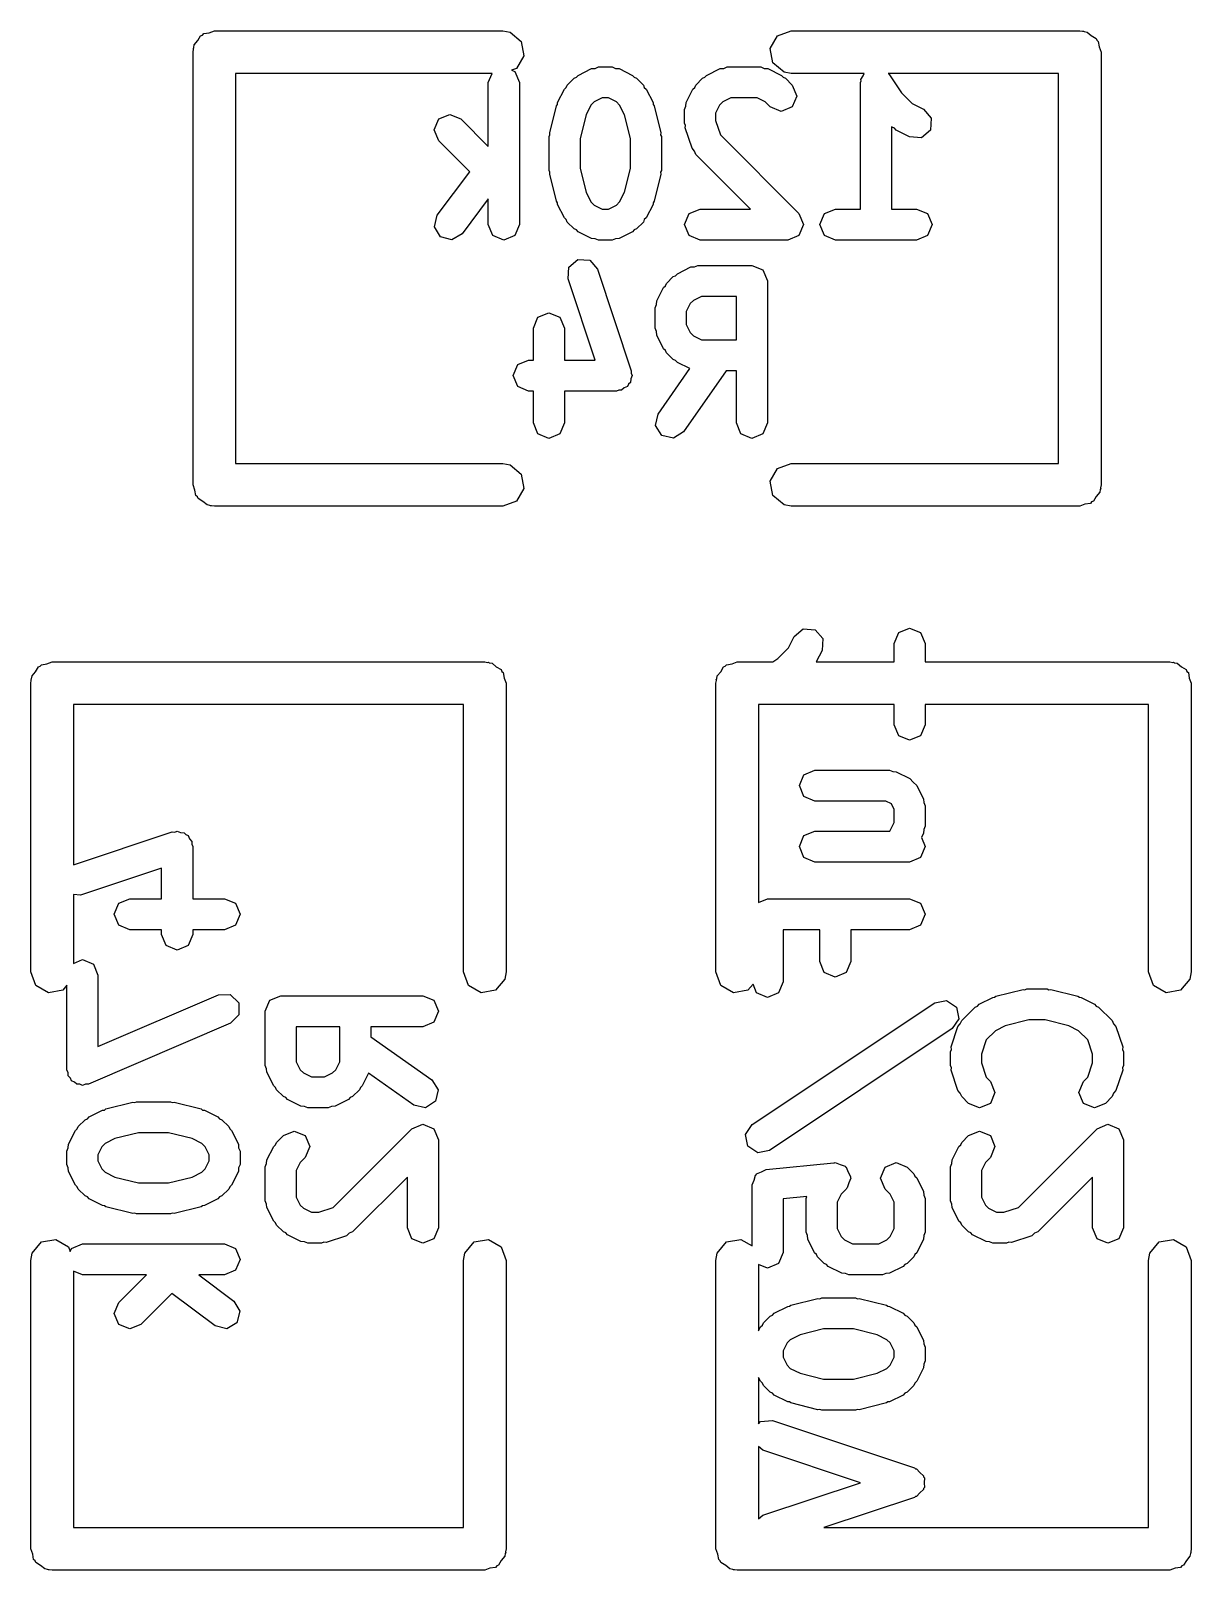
# Model space of a CAD drawing. Extents: x 0.087 to 0.589, y 0.39 to 1.287.
# Drawn here: x 0.177 to 0.338, y 0.5645 to 0.778 of the extents above; entities that cross this region are included whole.
import ezdxf

# ---------------------------------------------------------------- set-up
doc = ezdxf.new("R2010")
doc.units = 0
doc.header["$MEASUREMENT"] = 0
doc.layers.add('BLACK', color=7, linetype='CONTINUOUS')

msp = doc.modelspace()

# ---------------------------------------------------------------- linework, layer by layer
at = {"layer": 'BLACK', "linetype": 'CONTINUOUS'}
for p, q in [((0.200218, 0.776598), (0.200602, 0.777262)), ((0.200602, 0.777262), (0.200852, 0.777353)), ((0.200852, 0.777353), (0.201024, 0.777557)), ((0.201024, 0.777557), (0.201779, 0.77769)), ((0.201779, 0.77769), (0.2025, 0.777953)), ((0.2025, 0.777953), (0.2425, 0.777953)), ((0.2425, 0.777953), (0.24351, 0.777775)), ((0.24351, 0.777775), (0.245057, 0.776476)), ((0.279592, 0.775513), (0.280602, 0.777262)), ((0.280602, 0.777262), (0.2825, 0.777953)), ((0.2825, 0.777953), (0.3225, 0.777953)), ((0.3225, 0.777953), (0.322884, 0.777885)), ((0.322884, 0.777885), (0.323013, 0.777908)), ((0.323013, 0.777908), (0.323126, 0.777842)), ((0.323126, 0.777842), (0.32351, 0.777775)), ((0.32351, 0.777775), (0.324098, 0.777282)), ((0.324098, 0.777282), (0.324762, 0.776898)), ((0.324762, 0.776898), (0.324853, 0.776648)), ((0.199547, 0.775), (0.199615, 0.775384)), ((0.199547, 0.715), (0.199547, 0.775)), ((0.199592, 0.775513), (0.199658, 0.775626)), ((0.199615, 0.775384), (0.199592, 0.775513)), ((0.199658, 0.775626), (0.199725, 0.77601)), ((0.199725, 0.77601), (0.200218, 0.776598)), ((0.245057, 0.776476), (0.245408, 0.774487)), ((0.279943, 0.773524), (0.279592, 0.775513)), ((0.324853, 0.776648), (0.325057, 0.776476)), ((0.325057, 0.776476), (0.32519, 0.775721)), ((0.32519, 0.775721), (0.325453, 0.775)), ((0.325453, 0.775), (0.325453, 0.715)), ((0.244398, 0.772738), (0.243719, 0.772491)), ((0.245408, 0.774487), (0.244398, 0.772738)), ((0.252936, 0.771773), (0.254812, 0.772711)), ((0.254812, 0.772711), (0.255311, 0.772747)), ((0.255311, 0.772747), (0.255774, 0.772938)), ((0.255774, 0.772938), (0.25765, 0.772938)), ((0.25765, 0.772938), (0.258112, 0.772747)), ((0.258112, 0.772747), (0.258611, 0.772711)), ((0.258611, 0.772711), (0.260488, 0.771773)), ((0.27076, 0.771773), (0.272636, 0.772711)), ((0.272636, 0.772711), (0.273135, 0.772747)), ((0.273135, 0.772747), (0.273598, 0.772938)), ((0.273598, 0.772938), (0.278288, 0.772938)), ((0.278288, 0.772938), (0.27875, 0.772747)), ((0.27875, 0.772747), (0.27925, 0.772711)), ((0.27925, 0.772711), (0.281126, 0.771773)), ((0.28149, 0.772225), (0.279943, 0.773524)), ((0.241012, 0.772047), (0.205453, 0.772047)), ((0.205453, 0.772047), (0.205453, 0.717953)), ((0.24049, 0.770788), (0.241012, 0.772047)), ((0.24049, 0.761907), (0.24049, 0.770788)), ((0.243719, 0.772491), (0.244161, 0.772308)), ((0.244161, 0.772308), (0.24479, 0.770788)), ((0.24479, 0.770788), (0.24479, 0.751088)), ((0.251304, 0.770105), (0.251439, 0.770432)), ((0.251439, 0.770432), (0.252377, 0.77137)), ((0.252377, 0.77137), (0.252704, 0.771506)), ((0.252704, 0.771506), (0.252936, 0.771773)), ((0.260488, 0.771773), (0.26072, 0.771506)), ((0.26072, 0.771506), (0.261046, 0.77137)), ((0.261046, 0.77137), (0.261985, 0.770432)), ((0.261985, 0.770432), (0.26212, 0.770105)), ((0.269128, 0.770105), (0.269263, 0.770432)), ((0.269263, 0.770432), (0.270201, 0.77137)), ((0.270201, 0.77137), (0.270528, 0.771506)), ((0.270528, 0.771506), (0.27076, 0.771773)), ((0.281126, 0.771773), (0.281358, 0.771506)), ((0.281358, 0.771506), (0.281685, 0.77137)), ((0.2825, 0.772047), (0.28149, 0.772225)), ((0.281685, 0.77137), (0.282623, 0.770432)), ((0.292607, 0.772047), (0.2825, 0.772047)), ((0.282623, 0.770432), (0.283252, 0.768912)), ((0.292086, 0.770788), (0.29217, 0.770993)), ((0.292086, 0.753238), (0.292086, 0.770788)), ((0.292127, 0.77121), (0.292476, 0.77173)), ((0.29217, 0.770993), (0.292127, 0.77121)), ((0.292476, 0.77173), (0.292607, 0.772047)), ((0.319547, 0.772047), (0.295925, 0.772047)), ((0.295925, 0.772047), (0.296025, 0.771981)), ((0.296025, 0.771981), (0.297783, 0.769343)), ((0.319547, 0.717953), (0.319547, 0.772047)), ((0.250098, 0.767997), (0.251036, 0.769873)), ((0.251036, 0.769873), (0.251304, 0.770105)), ((0.256281, 0.768638), (0.255171, 0.768083)), ((0.257142, 0.768638), (0.256281, 0.768638)), ((0.258253, 0.768083), (0.257142, 0.768638)), ((0.26212, 0.770105), (0.262387, 0.769873)), ((0.262387, 0.769873), (0.263325, 0.767997)), ((0.267922, 0.767997), (0.26886, 0.769873)), ((0.26886, 0.769873), (0.269128, 0.770105)), ((0.274105, 0.768638), (0.272995, 0.768083)), ((0.277781, 0.768638), (0.274105, 0.768638)), ((0.278891, 0.768083), (0.277781, 0.768638)), ((0.283252, 0.768912), (0.282623, 0.767392)), ((0.297783, 0.769343), (0.299262, 0.767865)), ((0.233615, 0.765742), (0.235136, 0.766371)), ((0.235136, 0.766371), (0.236656, 0.765742)), ((0.248998, 0.763805), (0.249936, 0.767557)), ((0.249936, 0.767557), (0.250081, 0.767754)), ((0.250081, 0.767754), (0.250098, 0.767997)), ((0.25405, 0.766285), (0.253233, 0.763019)), ((0.254726, 0.767638), (0.25405, 0.766285)), ((0.255171, 0.768083), (0.254726, 0.767638)), ((0.258697, 0.767638), (0.258253, 0.768083)), ((0.259374, 0.766285), (0.258697, 0.767638)), ((0.26019, 0.763019), (0.259374, 0.766285)), ((0.263325, 0.767997), (0.263343, 0.767754)), ((0.263343, 0.767754), (0.263488, 0.767557)), ((0.263488, 0.767557), (0.264426, 0.763805)), ((0.267695, 0.767036), (0.267887, 0.767498)), ((0.267695, 0.765159), (0.267695, 0.767036)), ((0.267887, 0.767498), (0.267922, 0.767997)), ((0.27255, 0.767638), (0.271995, 0.766528)), ((0.271995, 0.766528), (0.271995, 0.765508)), ((0.272995, 0.768083), (0.27255, 0.767638)), ((0.279582, 0.767392), (0.278891, 0.768083)), ((0.281102, 0.766762), (0.279582, 0.767392)), ((0.282623, 0.767392), (0.281102, 0.766762)), ((0.299262, 0.767865), (0.300826, 0.767083)), ((0.300826, 0.767083), (0.301904, 0.765839)), ((0.232986, 0.764221), (0.233615, 0.765742)), ((0.233615, 0.762701), (0.232986, 0.764221)), ((0.236656, 0.765742), (0.24049, 0.761907)), ((0.267831, 0.764833), (0.267695, 0.765159)), ((0.267806, 0.76448), (0.267831, 0.764833)), ((0.268744, 0.761665), (0.267806, 0.76448)), ((0.271995, 0.765508), (0.272663, 0.763507)), ((0.296468, 0.764577), (0.296386, 0.764659)), ((0.296386, 0.764659), (0.296386, 0.753238)), ((0.296795, 0.764442), (0.296468, 0.764577)), ((0.297027, 0.764175), (0.296795, 0.764442)), ((0.298903, 0.763236), (0.297027, 0.764175)), ((0.301787, 0.764198), (0.300544, 0.76312)), ((0.301904, 0.765839), (0.301787, 0.764198)), ((0.237925, 0.758391), (0.233615, 0.762701)), ((0.248933, 0.763283), (0.249038, 0.763535)), ((0.248933, 0.758593), (0.248933, 0.763283)), ((0.249038, 0.763535), (0.248998, 0.763805)), ((0.253233, 0.763019), (0.253233, 0.758857)), ((0.26019, 0.758858), (0.26019, 0.763019)), ((0.264426, 0.763805), (0.264386, 0.763535)), ((0.264386, 0.763535), (0.26449, 0.763283)), ((0.26449, 0.763283), (0.26449, 0.758593)), ((0.272663, 0.763507), (0.283561, 0.752608)), ((0.300544, 0.76312), (0.298903, 0.763236)), ((0.269072, 0.761287), (0.268744, 0.761665)), ((0.269263, 0.760825), (0.269072, 0.761287)), ((0.27685, 0.753238), (0.269263, 0.760825)), ((0.233416, 0.752378), (0.237925, 0.758391)), ((0.249038, 0.758341), (0.248933, 0.758593)), ((0.248998, 0.758071), (0.249038, 0.758341)), ((0.249936, 0.754319), (0.248998, 0.758071)), ((0.253233, 0.758857), (0.25405, 0.755591)), ((0.259374, 0.755591), (0.26019, 0.758858)), ((0.264426, 0.758071), (0.263488, 0.754319)), ((0.26449, 0.758593), (0.264386, 0.758341)), ((0.264386, 0.758341), (0.264426, 0.758071)), ((0.25405, 0.755591), (0.254726, 0.754238)), ((0.258697, 0.754238), (0.259374, 0.755591)), ((0.24049, 0.754644), (0.236856, 0.749798)), ((0.24049, 0.751088), (0.24049, 0.754644)), ((0.250081, 0.754123), (0.249936, 0.754319)), ((0.250098, 0.753879), (0.250081, 0.754123)), ((0.251036, 0.752003), (0.250098, 0.753879)), ((0.254726, 0.754238), (0.255171, 0.753793)), ((0.255171, 0.753793), (0.256281, 0.753238)), ((0.257142, 0.753238), (0.258253, 0.753793)), ((0.258253, 0.753793), (0.258697, 0.754238)), ((0.263325, 0.753879), (0.262387, 0.752003)), ((0.263343, 0.754123), (0.263325, 0.753879)), ((0.263488, 0.754319), (0.263343, 0.754123)), ((0.233007, 0.750784), (0.233416, 0.752378)), ((0.251304, 0.751771), (0.251036, 0.752003)), ((0.251439, 0.751444), (0.251304, 0.751771)), ((0.252377, 0.750506), (0.251439, 0.751444)), ((0.256281, 0.753238), (0.257142, 0.753238)), ((0.261985, 0.751444), (0.261046, 0.750506)), ((0.26212, 0.751771), (0.261985, 0.751444)), ((0.262387, 0.752003), (0.26212, 0.751771)), ((0.267695, 0.751088), (0.268325, 0.752608)), ((0.268325, 0.752608), (0.269845, 0.753238)), ((0.269845, 0.753238), (0.27685, 0.753238)), ((0.283561, 0.752608), (0.28419, 0.751088)), ((0.286457, 0.751088), (0.287087, 0.752608)), ((0.287087, 0.752608), (0.288607, 0.753238)), ((0.288607, 0.753238), (0.292086, 0.753238)), ((0.296386, 0.753238), (0.299864, 0.753238)), ((0.299864, 0.753238), (0.301385, 0.752608)), ((0.301385, 0.752608), (0.302014, 0.751088)), ((0.233846, 0.749368), (0.233007, 0.750784)), ((0.23544, 0.74896), (0.233846, 0.749368)), ((0.236856, 0.749798), (0.23544, 0.74896)), ((0.24112, 0.749568), (0.24049, 0.751088)), ((0.24264, 0.748938), (0.24112, 0.749568)), ((0.244161, 0.749568), (0.24264, 0.748938)), ((0.24479, 0.751088), (0.244161, 0.749568)), ((0.252704, 0.75037), (0.252377, 0.750506)), ((0.252936, 0.750103), (0.252704, 0.75037)), ((0.254812, 0.749165), (0.252936, 0.750103)), ((0.255311, 0.74913), (0.254812, 0.749165)), ((0.255774, 0.748938), (0.255311, 0.74913)), ((0.258112, 0.74913), (0.25765, 0.748938)), ((0.258612, 0.749165), (0.258112, 0.74913)), ((0.260488, 0.750103), (0.258612, 0.749165)), ((0.26072, 0.750371), (0.260488, 0.750103)), ((0.261046, 0.750506), (0.26072, 0.750371)), ((0.268325, 0.749568), (0.267695, 0.751088)), ((0.269845, 0.748938), (0.268325, 0.749568)), ((0.283561, 0.749568), (0.28204, 0.748938)), ((0.28419, 0.751088), (0.283561, 0.749568)), ((0.287087, 0.749568), (0.286457, 0.751088)), ((0.288607, 0.748938), (0.287087, 0.749568)), ((0.301385, 0.749568), (0.299864, 0.748938)), ((0.302014, 0.751088), (0.301385, 0.749568)), ((0.25765, 0.748938), (0.255774, 0.748938)), ((0.28204, 0.748938), (0.269845, 0.748938)), ((0.299864, 0.748938), (0.288607, 0.748938)), ((0.251548, 0.743546), (0.251665, 0.745188)), ((0.251665, 0.745188), (0.252908, 0.746266)), ((0.252908, 0.746266), (0.25455, 0.746149)), ((0.25455, 0.746149), (0.255628, 0.744906)), ((0.255628, 0.744906), (0.260318, 0.730835)), ((0.266698, 0.744273), (0.268574, 0.745211)), ((0.268574, 0.745211), (0.269073, 0.745247)), ((0.269073, 0.745247), (0.269536, 0.745438)), ((0.269536, 0.745438), (0.27704, 0.745438)), ((0.27704, 0.745438), (0.278561, 0.744808)), ((0.278561, 0.744808), (0.27919, 0.743288)), ((0.255296, 0.732305), (0.251548, 0.743546)), ((0.265066, 0.742605), (0.265201, 0.742932)), ((0.265201, 0.742932), (0.266139, 0.74387)), ((0.266139, 0.74387), (0.266466, 0.744006)), ((0.266466, 0.744006), (0.266698, 0.744273)), ((0.27919, 0.743288), (0.27919, 0.723588)), ((0.26386, 0.740497), (0.264798, 0.742373)), ((0.264798, 0.742373), (0.265066, 0.742605)), ((0.268933, 0.740583), (0.268488, 0.740138)), ((0.270043, 0.741138), (0.268933, 0.740583)), ((0.27489, 0.741138), (0.270043, 0.741138)), ((0.27489, 0.735119), (0.27489, 0.741138)), ((0.247377, 0.738242), (0.248898, 0.738871)), ((0.248898, 0.738871), (0.250418, 0.738242)), ((0.263633, 0.739536), (0.263825, 0.739998)), ((0.263633, 0.736721), (0.263633, 0.739536)), ((0.263825, 0.739998), (0.26386, 0.740497)), ((0.268488, 0.740138), (0.267933, 0.739028)), ((0.267933, 0.739028), (0.267933, 0.737229)), ((0.246748, 0.736721), (0.247377, 0.738242)), ((0.246748, 0.732305), (0.246748, 0.736721)), ((0.250418, 0.738242), (0.251048, 0.736721)), ((0.251048, 0.736721), (0.251048, 0.732305)), ((0.263825, 0.736259), (0.263633, 0.736721)), ((0.26386, 0.73576), (0.263825, 0.736259)), ((0.267933, 0.737229), (0.268488, 0.736119)), ((0.264798, 0.733884), (0.26386, 0.73576)), ((0.268488, 0.736119), (0.268933, 0.735674)), ((0.268933, 0.735674), (0.270043, 0.735119)), ((0.270043, 0.735119), (0.27489, 0.735119)), ((0.244563, 0.731675), (0.246083, 0.732305)), ((0.246083, 0.732305), (0.246748, 0.732305)), ((0.251048, 0.732305), (0.255296, 0.732305)), ((0.265066, 0.733652), (0.264798, 0.733884)), ((0.265201, 0.733325), (0.265066, 0.733652)), ((0.266139, 0.732387), (0.265201, 0.733325)), ((0.266466, 0.732251), (0.266139, 0.732387)), ((0.266698, 0.731984), (0.266466, 0.732251)), ((0.26843, 0.731118), (0.266698, 0.731984)), ((0.243933, 0.730155), (0.244563, 0.731675)), ((0.244563, 0.728634), (0.243933, 0.730155)), ((0.260429, 0.730155), (0.260237, 0.729692)), ((0.260318, 0.730835), (0.260293, 0.730482)), ((0.260293, 0.730482), (0.260429, 0.730155)), ((0.264022, 0.724821), (0.26843, 0.731118)), ((0.273469, 0.730819), (0.267545, 0.722355)), ((0.27489, 0.730819), (0.273469, 0.730819)), ((0.27489, 0.723588), (0.27489, 0.730819)), ((0.246083, 0.728005), (0.244563, 0.728634)), ((0.246748, 0.728005), (0.246083, 0.728005)), ((0.246748, 0.723588), (0.246748, 0.728005)), ((0.258279, 0.728005), (0.251048, 0.728005)), ((0.251048, 0.728005), (0.251048, 0.723588)), ((0.258606, 0.72814), (0.258279, 0.728005)), ((0.258958, 0.728115), (0.258606, 0.72814)), ((0.259336, 0.728443), (0.258958, 0.728115)), ((0.259799, 0.728634), (0.259336, 0.728443)), ((0.259934, 0.728961), (0.259799, 0.728634)), ((0.260202, 0.729193), (0.259934, 0.728961)), ((0.260237, 0.729692), (0.260202, 0.729193)), ((0.247377, 0.722068), (0.246748, 0.723588)), ((0.251048, 0.723588), (0.250418, 0.722068)), ((0.263666, 0.723214), (0.264022, 0.724821)), ((0.27552, 0.722068), (0.27489, 0.723588)), ((0.27919, 0.723588), (0.278561, 0.722068)), ((0.248898, 0.721438), (0.247377, 0.722068)), ((0.250418, 0.722068), (0.248898, 0.721438)), ((0.26455, 0.721827), (0.263666, 0.723214)), ((0.266157, 0.721471), (0.26455, 0.721827)), ((0.267545, 0.722355), (0.266157, 0.721471)), ((0.27704, 0.721438), (0.27552, 0.722068)), ((0.278561, 0.722068), (0.27704, 0.721438)), ((0.205453, 0.717953), (0.2425, 0.717953)), ((0.2425, 0.717953), (0.24351, 0.717775)), ((0.24351, 0.717775), (0.245057, 0.716476)), ((0.279592, 0.715513), (0.280602, 0.717262)), ((0.280602, 0.717262), (0.2825, 0.717953)), ((0.2825, 0.717953), (0.319547, 0.717953)), ((0.19981, 0.714279), (0.199547, 0.715)), ((0.245057, 0.716476), (0.245408, 0.714487)), ((0.279943, 0.713524), (0.279592, 0.715513)), ((0.325453, 0.715), (0.325385, 0.714616)), ((0.199943, 0.713524), (0.19981, 0.714279)), ((0.200147, 0.713352), (0.199943, 0.713524)), ((0.200238, 0.713102), (0.200147, 0.713352)), ((0.200902, 0.712718), (0.200238, 0.713102)), ((0.245408, 0.714487), (0.244398, 0.712738)), ((0.28149, 0.712225), (0.279943, 0.713524)), ((0.324782, 0.713402), (0.324398, 0.712738)), ((0.325275, 0.71399), (0.324782, 0.713402)), ((0.325342, 0.714374), (0.325275, 0.71399)), ((0.325408, 0.714487), (0.325342, 0.714374)), ((0.325385, 0.714616), (0.325408, 0.714487)), ((0.20149, 0.712225), (0.200902, 0.712718)), ((0.201874, 0.712158), (0.20149, 0.712225)), ((0.201987, 0.712092), (0.201874, 0.712158)), ((0.202116, 0.712115), (0.201987, 0.712092)), ((0.2025, 0.712047), (0.202116, 0.712115)), ((0.2425, 0.712047), (0.2025, 0.712047)), ((0.244398, 0.712738), (0.2425, 0.712047)), ((0.2825, 0.712047), (0.28149, 0.712225)), ((0.3225, 0.712047), (0.2825, 0.712047)), ((0.323221, 0.71231), (0.3225, 0.712047)), ((0.323976, 0.712443), (0.323221, 0.71231)), ((0.324148, 0.712647), (0.323976, 0.712443)), ((0.324398, 0.712738), (0.324148, 0.712647)), ((0.282135, 0.692405), (0.282917, 0.693969)), ((0.282917, 0.693969), (0.284161, 0.695047)), ((0.284161, 0.695047), (0.285802, 0.69493)), ((0.285802, 0.69493), (0.28688, 0.693687)), ((0.28688, 0.693687), (0.286763, 0.692046)), ((0.296762, 0.693007), (0.297392, 0.694527)), ((0.297392, 0.694527), (0.298912, 0.695157)), ((0.298912, 0.695157), (0.300432, 0.694527)), ((0.300432, 0.694527), (0.301062, 0.693007)), ((0.280656, 0.690926), (0.282135, 0.692405)), ((0.286763, 0.692046), (0.285967, 0.690453)), ((0.296762, 0.690453), (0.296762, 0.693007)), ((0.301062, 0.693007), (0.301062, 0.690453)), ((0.177718, 0.689098), (0.178102, 0.689762)), ((0.178102, 0.689762), (0.178352, 0.689853)), ((0.178352, 0.689853), (0.178524, 0.690057)), ((0.178524, 0.690057), (0.179279, 0.69019)), ((0.179279, 0.69019), (0.18, 0.690453)), ((0.18, 0.690453), (0.24, 0.690453)), ((0.24, 0.690453), (0.240384, 0.690385)), ((0.240384, 0.690385), (0.240513, 0.690408)), ((0.240513, 0.690408), (0.240626, 0.690342)), ((0.240626, 0.690342), (0.24101, 0.690275)), ((0.24101, 0.690275), (0.241598, 0.689782)), ((0.241598, 0.689782), (0.242262, 0.689398)), ((0.242262, 0.689398), (0.242353, 0.689148)), ((0.272718, 0.689098), (0.273102, 0.689762)), ((0.273102, 0.689762), (0.273352, 0.689853)), ((0.273352, 0.689853), (0.273524, 0.690057)), ((0.273524, 0.690057), (0.274279, 0.69019)), ((0.274279, 0.69019), (0.275, 0.690453)), ((0.275, 0.690453), (0.279947, 0.690453)), ((0.279947, 0.690453), (0.280656, 0.690926)), ((0.285967, 0.690453), (0.296762, 0.690453)), ((0.301062, 0.690453), (0.335, 0.690453)), ((0.335, 0.690453), (0.335384, 0.690385)), ((0.335384, 0.690385), (0.335513, 0.690408)), ((0.335513, 0.690408), (0.335626, 0.690342)), ((0.335626, 0.690342), (0.33601, 0.690275)), ((0.33601, 0.690275), (0.336598, 0.689782)), ((0.336598, 0.689782), (0.337262, 0.689398)), ((0.337262, 0.689398), (0.337353, 0.689148)), ((0.177047, 0.6875), (0.177115, 0.687884)), ((0.177047, 0.6475), (0.177047, 0.6875)), ((0.177092, 0.688013), (0.177158, 0.688126)), ((0.177115, 0.687884), (0.177092, 0.688013)), ((0.177158, 0.688126), (0.177225, 0.68851)), ((0.177225, 0.68851), (0.177718, 0.689098)), ((0.242353, 0.689148), (0.242557, 0.688976)), ((0.242557, 0.688976), (0.24269, 0.688221)), ((0.24269, 0.688221), (0.242953, 0.6875)), ((0.242953, 0.6875), (0.242953, 0.6475)), ((0.272047, 0.6875), (0.272115, 0.687884)), ((0.272047, 0.6475), (0.272047, 0.6875)), ((0.272092, 0.688013), (0.272158, 0.688126)), ((0.272115, 0.687884), (0.272092, 0.688013)), ((0.272158, 0.688126), (0.272225, 0.68851)), ((0.272225, 0.68851), (0.272718, 0.689098)), ((0.337353, 0.689148), (0.337557, 0.688976)), ((0.337557, 0.688976), (0.33769, 0.688221)), ((0.33769, 0.688221), (0.337953, 0.6875)), ((0.337953, 0.6875), (0.337953, 0.6475)), ((0.237047, 0.684547), (0.182953, 0.684547)), ((0.182953, 0.684547), (0.182953, 0.662333)), ((0.237047, 0.6475), (0.237047, 0.684547)), ((0.296762, 0.684547), (0.277953, 0.684547)), ((0.277953, 0.684547), (0.277953, 0.657112)), ((0.296762, 0.68175), (0.296762, 0.684547)), ((0.332047, 0.684547), (0.301062, 0.684547)), ((0.301062, 0.684547), (0.301062, 0.68175)), ((0.332047, 0.6475), (0.332047, 0.684547)), ((0.297392, 0.68023), (0.296762, 0.68175)), ((0.301062, 0.68175), (0.300432, 0.68023)), ((0.298912, 0.6796), (0.297392, 0.68023)), ((0.300432, 0.68023), (0.298912, 0.6796)), ((0.283629, 0.673307), (0.284258, 0.674827)), ((0.284258, 0.674827), (0.285779, 0.675457)), ((0.285779, 0.675457), (0.296098, 0.675457)), ((0.296098, 0.675457), (0.29656, 0.675266)), ((0.29656, 0.675266), (0.297059, 0.67523)), ((0.297059, 0.67523), (0.298935, 0.674292)), ((0.284258, 0.671787), (0.283629, 0.673307)), ((0.298935, 0.674292), (0.299382, 0.673777)), ((0.299382, 0.673777), (0.299897, 0.673331)), ((0.299897, 0.673331), (0.300835, 0.671454)), ((0.285779, 0.671157), (0.284258, 0.671787)), ((0.29559, 0.671157), (0.285779, 0.671157)), ((0.296371, 0.670767), (0.29559, 0.671157)), ((0.296762, 0.669985), (0.296371, 0.670767)), ((0.300835, 0.671454), (0.30087, 0.670955)), ((0.30087, 0.670955), (0.301062, 0.670493)), ((0.301062, 0.670493), (0.301062, 0.667679)), ((0.296207, 0.667076), (0.296762, 0.668186)), ((0.296762, 0.668186), (0.296762, 0.669985)), ((0.182953, 0.662333), (0.196665, 0.666904)), ((0.196665, 0.666904), (0.197018, 0.666879)), ((0.197018, 0.666879), (0.197345, 0.667014)), ((0.197345, 0.667014), (0.197808, 0.666823)), ((0.197808, 0.666823), (0.198307, 0.666787)), ((0.198307, 0.666787), (0.198539, 0.66652)), ((0.198539, 0.66652), (0.198866, 0.666385)), ((0.198866, 0.666385), (0.199057, 0.665922)), ((0.199057, 0.665922), (0.199385, 0.665544)), ((0.283629, 0.664864), (0.284258, 0.666385)), ((0.284258, 0.666385), (0.285779, 0.667014)), ((0.285779, 0.667014), (0.296145, 0.667014)), ((0.296145, 0.667014), (0.296207, 0.667076)), ((0.300835, 0.666717), (0.300539, 0.666126)), ((0.300539, 0.666126), (0.301062, 0.664864)), ((0.30087, 0.667216), (0.300835, 0.666717)), ((0.301062, 0.667679), (0.30087, 0.667216)), ((0.199385, 0.665544), (0.19936, 0.665191)), ((0.19936, 0.665191), (0.199495, 0.664864)), ((0.199495, 0.664864), (0.199495, 0.657633)), ((0.284258, 0.663344), (0.283629, 0.664864)), ((0.301062, 0.664864), (0.300432, 0.663344)), ((0.195195, 0.661881), (0.183954, 0.658134)), ((0.195195, 0.657633), (0.195195, 0.661881)), ((0.285779, 0.662714), (0.284258, 0.663344)), ((0.298912, 0.662714), (0.285779, 0.662714)), ((0.300432, 0.663344), (0.298912, 0.662714)), ((0.183954, 0.658134), (0.182953, 0.658205)), ((0.182953, 0.658205), (0.182953, 0.648669)), ((0.189258, 0.657004), (0.190779, 0.657633)), ((0.190779, 0.657633), (0.195195, 0.657633)), ((0.199495, 0.657633), (0.203912, 0.657633)), ((0.203912, 0.657633), (0.205432, 0.657004)), ((0.277953, 0.657112), (0.279212, 0.657633)), ((0.279212, 0.657633), (0.298912, 0.657633)), ((0.298912, 0.657633), (0.300432, 0.657004)), ((0.188629, 0.655483), (0.189258, 0.657004)), ((0.189258, 0.653963), (0.188629, 0.655483)), ((0.205432, 0.657004), (0.206062, 0.655483)), ((0.206062, 0.655483), (0.205432, 0.653963)), ((0.300432, 0.657004), (0.301062, 0.655483)), ((0.301062, 0.655483), (0.300432, 0.653963)), ((0.190779, 0.653333), (0.189258, 0.653963)), ((0.195195, 0.653333), (0.190779, 0.653333)), ((0.195195, 0.652669), (0.195195, 0.653333)), ((0.203912, 0.653333), (0.199495, 0.653333)), ((0.199495, 0.653333), (0.199495, 0.652669)), ((0.205432, 0.653963), (0.203912, 0.653333)), ((0.286443, 0.653333), (0.281362, 0.653333)), ((0.281362, 0.653333), (0.281362, 0.646102)), ((0.286443, 0.648917), (0.286443, 0.653333)), ((0.298912, 0.653333), (0.290743, 0.653333)), ((0.290743, 0.653333), (0.290743, 0.648917)), ((0.300432, 0.653963), (0.298912, 0.653333)), ((0.195825, 0.651149), (0.195195, 0.652669)), ((0.197345, 0.650519), (0.195825, 0.651149)), ((0.198866, 0.651149), (0.197345, 0.650519)), ((0.199495, 0.652669), (0.198866, 0.651149)), ((0.182953, 0.648669), (0.184212, 0.64919)), ((0.184212, 0.64919), (0.185732, 0.648561)), ((0.287073, 0.647396), (0.286443, 0.648917)), ((0.290743, 0.648917), (0.290113, 0.647396)), ((0.177738, 0.645602), (0.177047, 0.6475)), ((0.185732, 0.648561), (0.186362, 0.64704)), ((0.186362, 0.64704), (0.186362, 0.637168)), ((0.237738, 0.645602), (0.237047, 0.6475)), ((0.242953, 0.6475), (0.242775, 0.64649)), ((0.272738, 0.645602), (0.272047, 0.6475)), ((0.288593, 0.646767), (0.287073, 0.647396)), ((0.290113, 0.647396), (0.288593, 0.646767)), ((0.332738, 0.645602), (0.332047, 0.6475)), ((0.337953, 0.6475), (0.337775, 0.64649)), ((0.179487, 0.644592), (0.177738, 0.645602)), ((0.181476, 0.644943), (0.179487, 0.644592)), ((0.182062, 0.645641), (0.181476, 0.644943)), ((0.182062, 0.633907), (0.182062, 0.645641)), ((0.239487, 0.644592), (0.237738, 0.645602)), ((0.241476, 0.644943), (0.239487, 0.644592)), ((0.242775, 0.64649), (0.241476, 0.644943)), ((0.274487, 0.644592), (0.272738, 0.645602)), ((0.276476, 0.644943), (0.274487, 0.644592)), ((0.27719, 0.645793), (0.276476, 0.644943)), ((0.277692, 0.644582), (0.27719, 0.645793)), ((0.279212, 0.643952), (0.277692, 0.644582)), ((0.280732, 0.644582), (0.279212, 0.643952)), ((0.281362, 0.646102), (0.280732, 0.644582)), ((0.310881, 0.644126), (0.314633, 0.645064)), ((0.314633, 0.645064), (0.314903, 0.645024)), ((0.314903, 0.645024), (0.315155, 0.645129)), ((0.315155, 0.645129), (0.317969, 0.645129)), ((0.317969, 0.645129), (0.318221, 0.645024)), ((0.318221, 0.645024), (0.31849, 0.645064)), ((0.31849, 0.645064), (0.322243, 0.644126)), ((0.334487, 0.644592), (0.332738, 0.645602)), ((0.336476, 0.644943), (0.334487, 0.644592)), ((0.337775, 0.64649), (0.336476, 0.644943)), ((0.186362, 0.637168), (0.203065, 0.644326)), ((0.203065, 0.644326), (0.20471, 0.644346)), ((0.20471, 0.644346), (0.205888, 0.643197)), ((0.205888, 0.643197), (0.205908, 0.641551)), ((0.209562, 0.64204), (0.210192, 0.643561)), ((0.210192, 0.643561), (0.211712, 0.64419)), ((0.211712, 0.64419), (0.231412, 0.64419)), ((0.231412, 0.64419), (0.232932, 0.643561)), ((0.232932, 0.643561), (0.233562, 0.64204)), ((0.277081, 0.626315), (0.30241, 0.643201)), ((0.30241, 0.643201), (0.304024, 0.64352)), ((0.304024, 0.64352), (0.305391, 0.642604)), ((0.305391, 0.642604), (0.305711, 0.64099)), ((0.30613, 0.640746), (0.308006, 0.642623)), ((0.308006, 0.642623), (0.308333, 0.642758)), ((0.308333, 0.642758), (0.308565, 0.643025)), ((0.308565, 0.643025), (0.310441, 0.643963)), ((0.310441, 0.643963), (0.310685, 0.643981)), ((0.310685, 0.643981), (0.310881, 0.644126)), ((0.322243, 0.644126), (0.322439, 0.643981)), ((0.322439, 0.643981), (0.322683, 0.643963)), ((0.322683, 0.643963), (0.324559, 0.643025)), ((0.324559, 0.643025), (0.324791, 0.642758)), ((0.324791, 0.642758), (0.325118, 0.642623)), ((0.325118, 0.642623), (0.326994, 0.640746)), ((0.204759, 0.640374), (0.185059, 0.631931)), ((0.205908, 0.641551), (0.204759, 0.640374)), ((0.209562, 0.634536), (0.209562, 0.64204)), ((0.232932, 0.64052), (0.231412, 0.63989)), ((0.233562, 0.64204), (0.232932, 0.64052)), ((0.305711, 0.64099), (0.304795, 0.639623)), ((0.30561, 0.639906), (0.305938, 0.640284)), ((0.305938, 0.640284), (0.30613, 0.640746)), ((0.315419, 0.640829), (0.312153, 0.640012)), ((0.317704, 0.640829), (0.315419, 0.640829)), ((0.320971, 0.640012), (0.317704, 0.640829)), ((0.326994, 0.640746), (0.327186, 0.640284)), ((0.327186, 0.640284), (0.327513, 0.639906)), ((0.213862, 0.63989), (0.213862, 0.635043)), ((0.219881, 0.63989), (0.213862, 0.63989)), ((0.219881, 0.635043), (0.219881, 0.63989)), ((0.231412, 0.63989), (0.224181, 0.63989)), ((0.224181, 0.63989), (0.224181, 0.638469)), ((0.224181, 0.638469), (0.232645, 0.632545)), ((0.304795, 0.639623), (0.279466, 0.622737)), ((0.304672, 0.637092), (0.30561, 0.639906)), ((0.3108, 0.639335), (0.309529, 0.638065)), ((0.312153, 0.640012), (0.3108, 0.639335)), ((0.322324, 0.639335), (0.320971, 0.640012)), ((0.323595, 0.638065), (0.322324, 0.639335)), ((0.327513, 0.639906), (0.328452, 0.637092)), ((0.304562, 0.636412), (0.304697, 0.636739)), ((0.304562, 0.634536), (0.304562, 0.636412)), ((0.304697, 0.636739), (0.304672, 0.637092)), ((0.309529, 0.638065), (0.308862, 0.636063)), ((0.308862, 0.636063), (0.308862, 0.634885)), ((0.324262, 0.636063), (0.323595, 0.638065)), ((0.324262, 0.634885), (0.324262, 0.636063)), ((0.328452, 0.637092), (0.328426, 0.636739)), ((0.328426, 0.636739), (0.328562, 0.636412)), ((0.328562, 0.636412), (0.328562, 0.634536)), ((0.18223, 0.6335), (0.182062, 0.633907)), ((0.209753, 0.634073), (0.209562, 0.634536)), ((0.209789, 0.633574), (0.209753, 0.634073)), ((0.213862, 0.635043), (0.214417, 0.633933)), ((0.214417, 0.633933), (0.214862, 0.633488)), ((0.218881, 0.633488), (0.219326, 0.633933)), ((0.219326, 0.633933), (0.219881, 0.635043)), ((0.304697, 0.634209), (0.304562, 0.634536)), ((0.304672, 0.633856), (0.304697, 0.634209)), ((0.30561, 0.631041), (0.304672, 0.633856)), ((0.308862, 0.634885), (0.309529, 0.632883)), ((0.323595, 0.632883), (0.324262, 0.634885)), ((0.328452, 0.633856), (0.327513, 0.631042)), ((0.328562, 0.634536), (0.328426, 0.634209)), ((0.328426, 0.634209), (0.328452, 0.633856)), ((0.182236, 0.63306), (0.18223, 0.6335)), ((0.182533, 0.63277), (0.182236, 0.63306)), ((0.182692, 0.632387), (0.182533, 0.63277)), ((0.183098, 0.632218), (0.182692, 0.632387)), ((0.183413, 0.631911), (0.183098, 0.632218)), ((0.183828, 0.631916), (0.183413, 0.631911)), ((0.184212, 0.631757), (0.183828, 0.631916)), ((0.184619, 0.631926), (0.184212, 0.631757)), ((0.185059, 0.631931), (0.184619, 0.631926)), ((0.210727, 0.631698), (0.209789, 0.633574)), ((0.210994, 0.631466), (0.210727, 0.631698)), ((0.214862, 0.633488), (0.215972, 0.632933)), ((0.215972, 0.632933), (0.217771, 0.632933)), ((0.217771, 0.632933), (0.218881, 0.633488)), ((0.223016, 0.631698), (0.222749, 0.631466)), ((0.223882, 0.63343), (0.223016, 0.631698)), ((0.230179, 0.629022), (0.223882, 0.63343)), ((0.232645, 0.632545), (0.233529, 0.631157)), ((0.309529, 0.632883), (0.310108, 0.632304)), ((0.310108, 0.632304), (0.310738, 0.630783)), ((0.322386, 0.630783), (0.323015, 0.632304)), ((0.323015, 0.632304), (0.323595, 0.632883)), ((0.21113, 0.631139), (0.210994, 0.631466)), ((0.212068, 0.630201), (0.21113, 0.631139)), ((0.212395, 0.630066), (0.212068, 0.630201)), ((0.212627, 0.629798), (0.212395, 0.630066)), ((0.214503, 0.62886), (0.212627, 0.629798)), ((0.221116, 0.629798), (0.21924, 0.62886)), ((0.221348, 0.630066), (0.221116, 0.629798)), ((0.221675, 0.630201), (0.221348, 0.630066)), ((0.222613, 0.631139), (0.221675, 0.630201)), ((0.222749, 0.631466), (0.222613, 0.631139)), ((0.233173, 0.62955), (0.231786, 0.628666)), ((0.233529, 0.631157), (0.233173, 0.62955)), ((0.305938, 0.630664), (0.30561, 0.631041)), ((0.30613, 0.630201), (0.305938, 0.630664)), ((0.307068, 0.629263), (0.30613, 0.630201)), ((0.310738, 0.630783), (0.310108, 0.629263)), ((0.323015, 0.629263), (0.322386, 0.630783)), ((0.326994, 0.630201), (0.326056, 0.629263)), ((0.327186, 0.630663), (0.326994, 0.630201)), ((0.327513, 0.631042), (0.327186, 0.630663)), ((0.185127, 0.627387), (0.187003, 0.628325)), ((0.187003, 0.628325), (0.187246, 0.628343)), ((0.187246, 0.628343), (0.187443, 0.628488)), ((0.187443, 0.628488), (0.191195, 0.629426)), ((0.191195, 0.629426), (0.191465, 0.629386)), ((0.191465, 0.629386), (0.191717, 0.62949)), ((0.191717, 0.62949), (0.196407, 0.62949)), ((0.196407, 0.62949), (0.196659, 0.629386)), ((0.196659, 0.629386), (0.196929, 0.629426)), ((0.196929, 0.629426), (0.200681, 0.628488)), ((0.200681, 0.628488), (0.200877, 0.628343)), ((0.200877, 0.628343), (0.201121, 0.628325)), ((0.201121, 0.628325), (0.202997, 0.627387)), ((0.215002, 0.628825), (0.214503, 0.62886)), ((0.215464, 0.628633), (0.215002, 0.628825)), ((0.218279, 0.628633), (0.215464, 0.628633)), ((0.218741, 0.628825), (0.218279, 0.628633)), ((0.21924, 0.62886), (0.218741, 0.628825)), ((0.231786, 0.628666), (0.230179, 0.629022)), ((0.308588, 0.628633), (0.307068, 0.629263)), ((0.310108, 0.629263), (0.308588, 0.628633)), ((0.324536, 0.628633), (0.323015, 0.629263)), ((0.326056, 0.629263), (0.324536, 0.628633)), ((0.182289, 0.623612), (0.183227, 0.625488)), ((0.183227, 0.625488), (0.183494, 0.62572)), ((0.183494, 0.62572), (0.18363, 0.626046)), ((0.18363, 0.626046), (0.184568, 0.626985)), ((0.184568, 0.626985), (0.184895, 0.62712)), ((0.184895, 0.62712), (0.185127, 0.627387)), ((0.202997, 0.627387), (0.203229, 0.62712)), ((0.203229, 0.62712), (0.203556, 0.626985)), ((0.203556, 0.626985), (0.204494, 0.626046)), ((0.204494, 0.626046), (0.204629, 0.62572)), ((0.204629, 0.62572), (0.204897, 0.625488)), ((0.204897, 0.625488), (0.205835, 0.623612)), ((0.212068, 0.624799), (0.213588, 0.625429)), ((0.213588, 0.625429), (0.215108, 0.624799)), ((0.218993, 0.614839), (0.229892, 0.625737)), ((0.229892, 0.625737), (0.231412, 0.626367)), ((0.231412, 0.626367), (0.232932, 0.625737)), ((0.232932, 0.625737), (0.233562, 0.624217)), ((0.276166, 0.624948), (0.277081, 0.626315)), ((0.307068, 0.624799), (0.308588, 0.625429)), ((0.308588, 0.625429), (0.310108, 0.624799)), ((0.313993, 0.614839), (0.324892, 0.625737)), ((0.324892, 0.625737), (0.326412, 0.626367)), ((0.326412, 0.626367), (0.327932, 0.625737)), ((0.327932, 0.625737), (0.328562, 0.624217)), ((0.182253, 0.623112), (0.182289, 0.623612)), ((0.186917, 0.623253), (0.186362, 0.622142)), ((0.187362, 0.623697), (0.186917, 0.623253)), ((0.188715, 0.624374), (0.187362, 0.623697)), ((0.191981, 0.62519), (0.188715, 0.624374)), ((0.196143, 0.62519), (0.191981, 0.62519)), ((0.199409, 0.624374), (0.196143, 0.62519)), ((0.200762, 0.623697), (0.199409, 0.624374)), ((0.201207, 0.623253), (0.200762, 0.623697)), ((0.201762, 0.622142), (0.201207, 0.623253)), ((0.205835, 0.623612), (0.20587, 0.623112)), ((0.209789, 0.621426), (0.210727, 0.623302)), ((0.210727, 0.623302), (0.210994, 0.623534)), ((0.210994, 0.623534), (0.21113, 0.623861)), ((0.21113, 0.623861), (0.212068, 0.624799)), ((0.215108, 0.624799), (0.215738, 0.623279)), ((0.215738, 0.623279), (0.215108, 0.621758)), ((0.233562, 0.624217), (0.233562, 0.612021)), ((0.276485, 0.623334), (0.276166, 0.624948)), ((0.277852, 0.622418), (0.276485, 0.623334)), ((0.304789, 0.621426), (0.305727, 0.623302)), ((0.305727, 0.623302), (0.305994, 0.623534)), ((0.305994, 0.623534), (0.30613, 0.623861)), ((0.30613, 0.623861), (0.307068, 0.624799)), ((0.310108, 0.624799), (0.310738, 0.623279)), ((0.310738, 0.623279), (0.310108, 0.621758)), ((0.328562, 0.624217), (0.328562, 0.612021)), ((0.182062, 0.62265), (0.182253, 0.623112)), ((0.182062, 0.620774), (0.182062, 0.62265)), ((0.186362, 0.622142), (0.186362, 0.621281)), ((0.186362, 0.621281), (0.186917, 0.620171)), ((0.201207, 0.620171), (0.201762, 0.621281)), ((0.201762, 0.621281), (0.201762, 0.622142)), ((0.20587, 0.623112), (0.206062, 0.62265)), ((0.206062, 0.62265), (0.206062, 0.620774)), ((0.209753, 0.620927), (0.209789, 0.621426)), ((0.214417, 0.621067), (0.213862, 0.619957)), ((0.215108, 0.621758), (0.214417, 0.621067)), ((0.279466, 0.622737), (0.277852, 0.622418)), ((0.278998, 0.620099), (0.288379, 0.621037)), ((0.288379, 0.621037), (0.288488, 0.621004)), ((0.288488, 0.621004), (0.288593, 0.621048)), ((0.288593, 0.621048), (0.289261, 0.620771)), ((0.295515, 0.620418), (0.297036, 0.621048)), ((0.297036, 0.621048), (0.298556, 0.620418)), ((0.304753, 0.620927), (0.304789, 0.621426)), ((0.309417, 0.621067), (0.308862, 0.619957)), ((0.310108, 0.621758), (0.309417, 0.621067)), ((0.182253, 0.620311), (0.182062, 0.620774)), ((0.182289, 0.619812), (0.182253, 0.620311)), ((0.183227, 0.617936), (0.182289, 0.619812)), ((0.186917, 0.620171), (0.187362, 0.619726)), ((0.187362, 0.619726), (0.188715, 0.61905)), ((0.188715, 0.61905), (0.191981, 0.618233)), ((0.196143, 0.618233), (0.199409, 0.61905)), ((0.199409, 0.61905), (0.200762, 0.619726)), ((0.200762, 0.619726), (0.201207, 0.620171)), ((0.205835, 0.619812), (0.204897, 0.617936)), ((0.20587, 0.620311), (0.205835, 0.619812)), ((0.206062, 0.620774), (0.20587, 0.620311)), ((0.209562, 0.620464), (0.209753, 0.620927)), ((0.209562, 0.615774), (0.209562, 0.620464)), ((0.213862, 0.619957), (0.213862, 0.616281)), ((0.229262, 0.619026), (0.221675, 0.611439)), ((0.229262, 0.612021), (0.229262, 0.619026)), ((0.277339, 0.618628), (0.277548, 0.619321)), ((0.277548, 0.619321), (0.277648, 0.619375)), ((0.277648, 0.619375), (0.277692, 0.61948)), ((0.277692, 0.61948), (0.27836, 0.619757)), ((0.27836, 0.619757), (0.278998, 0.620099)), ((0.289261, 0.620771), (0.289954, 0.620562)), ((0.289954, 0.620562), (0.290008, 0.620461)), ((0.290008, 0.620461), (0.290113, 0.620418)), ((0.290113, 0.620418), (0.29039, 0.619749)), ((0.29039, 0.619749), (0.290732, 0.619112)), ((0.290743, 0.618898), (0.290466, 0.618229)), ((0.290732, 0.619112), (0.290699, 0.619003)), ((0.290699, 0.619003), (0.290743, 0.618898)), ((0.294886, 0.618898), (0.295515, 0.620418)), ((0.295515, 0.617377), (0.294886, 0.618898)), ((0.298556, 0.620418), (0.299494, 0.61948)), ((0.299494, 0.61948), (0.299629, 0.619153)), ((0.299629, 0.619153), (0.299897, 0.618921)), ((0.299897, 0.618921), (0.300835, 0.617045)), ((0.304562, 0.620464), (0.304753, 0.620927)), ((0.304562, 0.615774), (0.304562, 0.620464)), ((0.308862, 0.619957), (0.308862, 0.616281)), ((0.324262, 0.619026), (0.316675, 0.611439)), ((0.324262, 0.612021), (0.324262, 0.619026)), ((0.183494, 0.617704), (0.183227, 0.617936)), ((0.18363, 0.617377), (0.183494, 0.617704)), ((0.184568, 0.616439), (0.18363, 0.617377)), ((0.191981, 0.618233), (0.196143, 0.618233)), ((0.204494, 0.617377), (0.203556, 0.616439)), ((0.204629, 0.617704), (0.204494, 0.617377)), ((0.204897, 0.617936), (0.204629, 0.617704)), ((0.277062, 0.617959), (0.277339, 0.618628)), ((0.277062, 0.609514), (0.277062, 0.617959)), ((0.290113, 0.617377), (0.289422, 0.616686)), ((0.290157, 0.617482), (0.290113, 0.617377)), ((0.290257, 0.617536), (0.290157, 0.617482)), ((0.290466, 0.618229), (0.290257, 0.617536)), ((0.296207, 0.616686), (0.295515, 0.617377)), ((0.300835, 0.617045), (0.30087, 0.616546)), ((0.184895, 0.616304), (0.184568, 0.616439)), ((0.185127, 0.616036), (0.184895, 0.616304)), ((0.187003, 0.615098), (0.185127, 0.616036)), ((0.187246, 0.615081), (0.187003, 0.615098)), ((0.187443, 0.614936), (0.187246, 0.615081)), ((0.191195, 0.613998), (0.187443, 0.614936)), ((0.200681, 0.614936), (0.196929, 0.613998)), ((0.200877, 0.615081), (0.200681, 0.614936)), ((0.201121, 0.615098), (0.200877, 0.615081)), ((0.202997, 0.616036), (0.201121, 0.615098)), ((0.203229, 0.616304), (0.202997, 0.616036)), ((0.203556, 0.616439), (0.203229, 0.616304)), ((0.209753, 0.615311), (0.209562, 0.615774)), ((0.209789, 0.614812), (0.209753, 0.615311)), ((0.210727, 0.612936), (0.209789, 0.614812)), ((0.213862, 0.616281), (0.214417, 0.615171)), ((0.214417, 0.615171), (0.214862, 0.614726)), ((0.214862, 0.614726), (0.215972, 0.614171)), ((0.216992, 0.614171), (0.218993, 0.614839)), ((0.284675, 0.616345), (0.281362, 0.616014)), ((0.281362, 0.616014), (0.281362, 0.608579)), ((0.284567, 0.616083), (0.284675, 0.616345)), ((0.284567, 0.611393), (0.284567, 0.616083)), ((0.289422, 0.616686), (0.288867, 0.615576)), ((0.288867, 0.615576), (0.288867, 0.6119)), ((0.296762, 0.615576), (0.296207, 0.616686)), ((0.296762, 0.6119), (0.296762, 0.615576)), ((0.30087, 0.616546), (0.301062, 0.616083)), ((0.301062, 0.616083), (0.301062, 0.611393)), ((0.304753, 0.615311), (0.304562, 0.615774)), ((0.304789, 0.614812), (0.304753, 0.615311)), ((0.305727, 0.612936), (0.304789, 0.614812)), ((0.308862, 0.616281), (0.309417, 0.615171)), ((0.309417, 0.615171), (0.309862, 0.614726)), ((0.309862, 0.614726), (0.310972, 0.614171)), ((0.311992, 0.614171), (0.313993, 0.614839)), ((0.191465, 0.614038), (0.191195, 0.613998)), ((0.191717, 0.613933), (0.191465, 0.614038)), ((0.196407, 0.613933), (0.191717, 0.613933)), ((0.196659, 0.614038), (0.196407, 0.613933)), ((0.196929, 0.613998), (0.196659, 0.614038)), ((0.210994, 0.612704), (0.210727, 0.612936)), ((0.21113, 0.612377), (0.210994, 0.612704)), ((0.215972, 0.614171), (0.216992, 0.614171)), ((0.305994, 0.612704), (0.305727, 0.612936)), ((0.30613, 0.612377), (0.305994, 0.612704)), ((0.310972, 0.614171), (0.311992, 0.614171)), ((0.178524, 0.610057), (0.180513, 0.610408)), ((0.180513, 0.610408), (0.182262, 0.609398)), ((0.212068, 0.611439), (0.21113, 0.612377)), ((0.212395, 0.611304), (0.212068, 0.611439)), ((0.212627, 0.611036), (0.212395, 0.611304)), ((0.214503, 0.610098), (0.212627, 0.611036)), ((0.220835, 0.61092), (0.21802, 0.609982)), ((0.221213, 0.611248), (0.220835, 0.61092)), ((0.221675, 0.611439), (0.221213, 0.611248)), ((0.229892, 0.610501), (0.229262, 0.612021)), ((0.231412, 0.609871), (0.229892, 0.610501)), ((0.232932, 0.610501), (0.231412, 0.609871)), ((0.233562, 0.612021), (0.232932, 0.610501)), ((0.238524, 0.610057), (0.240513, 0.610408)), ((0.240513, 0.610408), (0.242262, 0.609398)), ((0.273524, 0.610057), (0.275513, 0.610408)), ((0.275513, 0.610408), (0.277062, 0.609514)), ((0.284758, 0.610931), (0.284567, 0.611393)), ((0.284794, 0.610431), (0.284758, 0.610931)), ((0.285732, 0.608555), (0.284794, 0.610431)), ((0.288867, 0.6119), (0.289422, 0.61079)), ((0.289422, 0.61079), (0.289866, 0.610346)), ((0.289866, 0.610346), (0.290977, 0.60979)), ((0.294652, 0.60979), (0.295762, 0.610346)), ((0.295762, 0.610346), (0.296207, 0.61079)), ((0.296207, 0.61079), (0.296762, 0.6119)), ((0.300835, 0.610431), (0.299897, 0.608555)), ((0.30087, 0.61093), (0.300835, 0.610431)), ((0.301062, 0.611393), (0.30087, 0.61093)), ((0.307068, 0.611439), (0.30613, 0.612377)), ((0.307395, 0.611304), (0.307068, 0.611439)), ((0.307627, 0.611036), (0.307395, 0.611304)), ((0.309503, 0.610098), (0.307627, 0.611036)), ((0.315835, 0.61092), (0.31302, 0.609982)), ((0.316213, 0.611248), (0.315835, 0.61092)), ((0.316675, 0.611439), (0.316213, 0.611248)), ((0.324892, 0.610501), (0.324262, 0.612021)), ((0.326412, 0.609871), (0.324892, 0.610501)), ((0.327932, 0.610501), (0.326412, 0.609871)), ((0.328562, 0.612021), (0.327932, 0.610501)), ((0.333524, 0.610057), (0.335513, 0.610408)), ((0.335513, 0.610408), (0.337262, 0.609398)), ((0.177047, 0.6075), (0.177225, 0.60851)), ((0.177225, 0.60851), (0.178524, 0.610057)), ((0.182262, 0.609398), (0.182509, 0.60872)), ((0.182509, 0.60872), (0.182692, 0.609161)), ((0.182692, 0.609161), (0.184212, 0.60979)), ((0.184212, 0.60979), (0.203912, 0.60979)), ((0.203912, 0.60979), (0.205432, 0.609161)), ((0.205432, 0.609161), (0.206062, 0.60764)), ((0.215002, 0.610063), (0.214503, 0.610098)), ((0.215464, 0.609871), (0.215002, 0.610063)), ((0.21734, 0.609871), (0.215464, 0.609871)), ((0.217667, 0.610007), (0.21734, 0.609871)), ((0.21802, 0.609982), (0.217667, 0.610007)), ((0.237047, 0.6075), (0.237225, 0.60851)), ((0.237225, 0.60851), (0.238524, 0.610057)), ((0.242262, 0.609398), (0.242953, 0.6075)), ((0.272047, 0.6075), (0.272225, 0.60851)), ((0.272225, 0.60851), (0.273524, 0.610057)), ((0.281362, 0.608579), (0.280732, 0.607058)), ((0.285999, 0.608323), (0.285732, 0.608555)), ((0.286134, 0.607996), (0.285999, 0.608323)), ((0.290977, 0.60979), (0.294652, 0.60979)), ((0.299629, 0.608323), (0.299494, 0.607996)), ((0.299897, 0.608555), (0.299629, 0.608323)), ((0.310002, 0.610063), (0.309503, 0.610098)), ((0.310464, 0.609871), (0.310002, 0.610063)), ((0.31234, 0.609871), (0.310464, 0.609871)), ((0.312667, 0.610007), (0.31234, 0.609871)), ((0.31302, 0.609982), (0.312667, 0.610007)), ((0.332047, 0.6075), (0.332225, 0.60851)), ((0.332225, 0.60851), (0.333524, 0.610057)), ((0.337262, 0.609398), (0.337953, 0.6075)), ((0.177047, 0.5675), (0.177047, 0.6075)), ((0.205432, 0.60612), (0.203912, 0.60549)), ((0.206062, 0.60764), (0.205432, 0.60612)), ((0.237047, 0.570453), (0.237047, 0.6075)), ((0.242953, 0.6075), (0.242953, 0.5675)), ((0.272047, 0.5675), (0.272047, 0.6075)), ((0.279212, 0.606429), (0.277953, 0.60695)), ((0.277953, 0.60695), (0.277953, 0.597735)), ((0.280732, 0.607058), (0.279212, 0.606429)), ((0.287073, 0.607058), (0.286134, 0.607996)), ((0.287399, 0.606923), (0.287073, 0.607058)), ((0.287631, 0.606656), (0.287399, 0.606923)), ((0.289508, 0.605717), (0.287631, 0.606656)), ((0.297997, 0.606656), (0.296121, 0.605717)), ((0.298229, 0.606923), (0.297997, 0.606656)), ((0.298556, 0.607058), (0.298229, 0.606923)), ((0.299494, 0.607996), (0.298556, 0.607058)), ((0.332047, 0.570453), (0.332047, 0.6075)), ((0.337953, 0.6075), (0.337953, 0.5675)), ((0.184212, 0.60549), (0.182953, 0.606012)), ((0.182953, 0.606012), (0.182953, 0.570453)), ((0.193093, 0.60549), (0.184212, 0.60549)), ((0.189258, 0.601656), (0.193093, 0.60549)), ((0.203912, 0.60549), (0.200356, 0.60549)), ((0.200356, 0.60549), (0.205202, 0.601856)), ((0.290007, 0.605682), (0.289508, 0.605717)), ((0.290469, 0.60549), (0.290007, 0.605682)), ((0.295159, 0.60549), (0.290469, 0.60549)), ((0.295622, 0.605682), (0.295159, 0.60549)), ((0.296121, 0.605717), (0.295622, 0.605682)), ((0.196609, 0.602925), (0.192299, 0.598615)), ((0.202622, 0.598416), (0.196609, 0.602925)), ((0.205202, 0.601856), (0.20604, 0.60044)), ((0.282443, 0.601283), (0.286195, 0.602221)), ((0.286195, 0.602221), (0.286465, 0.602181)), ((0.286465, 0.602181), (0.286717, 0.602286)), ((0.286717, 0.602286), (0.291407, 0.602286)), ((0.291407, 0.602286), (0.291659, 0.602181)), ((0.291659, 0.602181), (0.291929, 0.602221)), ((0.291929, 0.602221), (0.295681, 0.601283)), ((0.188629, 0.600136), (0.189258, 0.601656)), ((0.189258, 0.598615), (0.188629, 0.600136)), ((0.20604, 0.60044), (0.205632, 0.598846)), ((0.27863, 0.598842), (0.279568, 0.59978)), ((0.279568, 0.59978), (0.279895, 0.599915)), ((0.279895, 0.599915), (0.280127, 0.600182)), ((0.280127, 0.600182), (0.282003, 0.601121)), ((0.282003, 0.601121), (0.282246, 0.601138)), ((0.282246, 0.601138), (0.282443, 0.601283)), ((0.295681, 0.601283), (0.295877, 0.601138)), ((0.295877, 0.601138), (0.296121, 0.601121)), ((0.296121, 0.601121), (0.297997, 0.600183)), ((0.297997, 0.600183), (0.298229, 0.599915)), ((0.298229, 0.599915), (0.298556, 0.59978)), ((0.298556, 0.59978), (0.299494, 0.598842)), ((0.190779, 0.597986), (0.189258, 0.598615)), ((0.192299, 0.598615), (0.190779, 0.597986)), ((0.204216, 0.598007), (0.202622, 0.598416)), ((0.205632, 0.598846), (0.204216, 0.598007)), ((0.277953, 0.597735), (0.278227, 0.598283)), ((0.278227, 0.598283), (0.278494, 0.598515)), ((0.278494, 0.598515), (0.27863, 0.598842)), ((0.286981, 0.597986), (0.283715, 0.597169)), ((0.291143, 0.597986), (0.286981, 0.597986)), ((0.294409, 0.597169), (0.291143, 0.597986)), ((0.299494, 0.598842), (0.299629, 0.598515)), ((0.299629, 0.598515), (0.299897, 0.598283)), ((0.299897, 0.598283), (0.300835, 0.596407)), ((0.281917, 0.596048), (0.281362, 0.594938)), ((0.282362, 0.596493), (0.281917, 0.596048)), ((0.283715, 0.597169), (0.282362, 0.596493)), ((0.295762, 0.596492), (0.294409, 0.597169)), ((0.296207, 0.596048), (0.295762, 0.596492)), ((0.296762, 0.594938), (0.296207, 0.596048)), ((0.300835, 0.596407), (0.30087, 0.595908)), ((0.30087, 0.595908), (0.301062, 0.595445)), ((0.301062, 0.595445), (0.301062, 0.593569)), ((0.281362, 0.594938), (0.281362, 0.594077)), ((0.281362, 0.594077), (0.281917, 0.592966)), ((0.296207, 0.592966), (0.296762, 0.594077)), ((0.296762, 0.594077), (0.296762, 0.594938)), ((0.301062, 0.593569), (0.30087, 0.593107)), ((0.278227, 0.590731), (0.277953, 0.59128)), ((0.277953, 0.59128), (0.277953, 0.58483)), ((0.281917, 0.592966), (0.282362, 0.592522)), ((0.282362, 0.592522), (0.283715, 0.591845)), ((0.283715, 0.591845), (0.286981, 0.591029)), ((0.291143, 0.591029), (0.294409, 0.591845)), ((0.294409, 0.591845), (0.295762, 0.592522)), ((0.295762, 0.592522), (0.296207, 0.592966)), ((0.300835, 0.592607), (0.299897, 0.590731)), ((0.30087, 0.593107), (0.300835, 0.592607)), ((0.278494, 0.590499), (0.278227, 0.590731)), ((0.27863, 0.590173), (0.278494, 0.590499)), ((0.279568, 0.589234), (0.27863, 0.590173)), ((0.279895, 0.589099), (0.279568, 0.589234)), ((0.280127, 0.588832), (0.279895, 0.589099)), ((0.286981, 0.591029), (0.291143, 0.591029)), ((0.298229, 0.589099), (0.297997, 0.588832)), ((0.298556, 0.589234), (0.298229, 0.589099)), ((0.299494, 0.590173), (0.298556, 0.589234)), ((0.299629, 0.590499), (0.299494, 0.590173)), ((0.299897, 0.590731), (0.299629, 0.590499)), ((0.282003, 0.587894), (0.280127, 0.588832)), ((0.282246, 0.587876), (0.282003, 0.587894)), ((0.282443, 0.587731), (0.282246, 0.587876)), ((0.286195, 0.586793), (0.282443, 0.587731)), ((0.295681, 0.587731), (0.291929, 0.586793)), ((0.295877, 0.587876), (0.295681, 0.587731)), ((0.296121, 0.587894), (0.295877, 0.587876)), ((0.297997, 0.588832), (0.296121, 0.587894)), ((0.277953, 0.58483), (0.27825, 0.585173)), ((0.27825, 0.585173), (0.279892, 0.58529)), ((0.279892, 0.58529), (0.299592, 0.578723)), ((0.286465, 0.586833), (0.286195, 0.586793)), ((0.286717, 0.586729), (0.286465, 0.586833)), ((0.291407, 0.586729), (0.286717, 0.586729)), ((0.291659, 0.586833), (0.291407, 0.586729)), ((0.291929, 0.586793), (0.291659, 0.586833)), ((0.278532, 0.58121), (0.277953, 0.581713)), ((0.277953, 0.581713), (0.277953, 0.571654)), ((0.292113, 0.576683), (0.278532, 0.58121)), ((0.299592, 0.578723), (0.299713, 0.578618)), ((0.299713, 0.578618), (0.299873, 0.578606)), ((0.299873, 0.578606), (0.30032, 0.578091)), ((0.278532, 0.572156), (0.292113, 0.576683)), ((0.30032, 0.578091), (0.300835, 0.577645)), ((0.300835, 0.577645), (0.300846, 0.577485)), ((0.300846, 0.577485), (0.300952, 0.577363)), ((0.300952, 0.577363), (0.300903, 0.576683)), ((0.300903, 0.576683), (0.300952, 0.576003)), ((0.299592, 0.574644), (0.287019, 0.570453)), ((0.299713, 0.574749), (0.299592, 0.574644)), ((0.299873, 0.57476), (0.299713, 0.574749)), ((0.30032, 0.575275), (0.299873, 0.57476)), ((0.300835, 0.575722), (0.30032, 0.575275)), ((0.300846, 0.575882), (0.300835, 0.575722)), ((0.300952, 0.576003), (0.300846, 0.575882)), ((0.277953, 0.571654), (0.278532, 0.572156)), ((0.182953, 0.570453), (0.237047, 0.570453)), ((0.287019, 0.570453), (0.332047, 0.570453)), ((0.17731, 0.566779), (0.177047, 0.5675)), ((0.177443, 0.566024), (0.17731, 0.566779)), ((0.177647, 0.565852), (0.177443, 0.566024)), ((0.177738, 0.565602), (0.177647, 0.565852)), ((0.178402, 0.565218), (0.177738, 0.565602)), ((0.242282, 0.565902), (0.241898, 0.565238)), ((0.242775, 0.56649), (0.242282, 0.565902)), ((0.242842, 0.566874), (0.242775, 0.56649)), ((0.242908, 0.566987), (0.242842, 0.566874)), ((0.242953, 0.5675), (0.242885, 0.567116)), ((0.242885, 0.567116), (0.242908, 0.566987)), ((0.27231, 0.566779), (0.272047, 0.5675)), ((0.272443, 0.566024), (0.27231, 0.566779)), ((0.272647, 0.565852), (0.272443, 0.566024)), ((0.272738, 0.565602), (0.272647, 0.565852)), ((0.273402, 0.565218), (0.272738, 0.565602)), ((0.337282, 0.565902), (0.336898, 0.565238)), ((0.337775, 0.56649), (0.337282, 0.565902)), ((0.337842, 0.566874), (0.337775, 0.56649)), ((0.337908, 0.566987), (0.337842, 0.566874)), ((0.337953, 0.5675), (0.337885, 0.567116)), ((0.337885, 0.567116), (0.337908, 0.566987)), ((0.17899, 0.564725), (0.178402, 0.565218)), ((0.179374, 0.564658), (0.17899, 0.564725)), ((0.179487, 0.564592), (0.179374, 0.564658)), ((0.179616, 0.564615), (0.179487, 0.564592)), ((0.18, 0.564547), (0.179616, 0.564615)), ((0.24, 0.564547), (0.18, 0.564547)), ((0.240721, 0.56481), (0.24, 0.564547)), ((0.241476, 0.564943), (0.240721, 0.56481)), ((0.241648, 0.565147), (0.241476, 0.564943)), ((0.241898, 0.565238), (0.241648, 0.565147)), ((0.27399, 0.564725), (0.273402, 0.565218)), ((0.274374, 0.564658), (0.27399, 0.564725)), ((0.274487, 0.564592), (0.274374, 0.564658)), ((0.274616, 0.564615), (0.274487, 0.564592)), ((0.275, 0.564547), (0.274616, 0.564615)), ((0.335, 0.564547), (0.275, 0.564547)), ((0.335721, 0.56481), (0.335, 0.564547)), ((0.336476, 0.564943), (0.335721, 0.56481)), ((0.336648, 0.565147), (0.336476, 0.564943)), ((0.336898, 0.565238), (0.336648, 0.565147))]:
    msp.add_line(p, q, dxfattribs=at)

doc.saveas('drawing.dxf')
